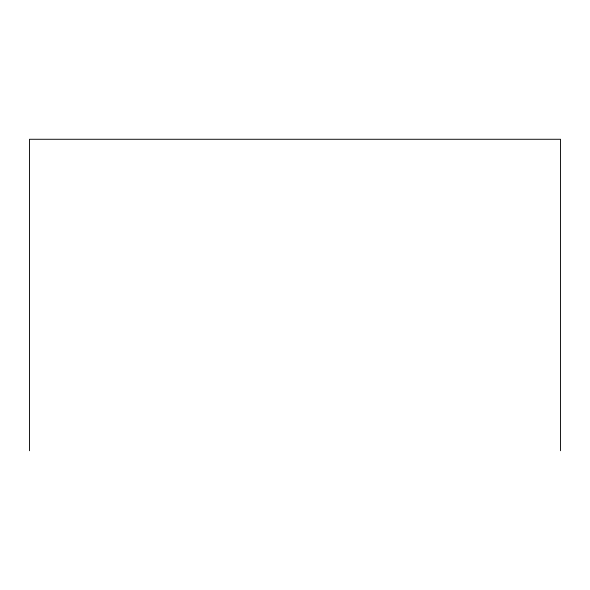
<?xml version="1.0" encoding="UTF-8"?>
<svg xmlns="http://www.w3.org/2000/svg" width="590" height="590" viewBox="0 0 590 590"><rect width="100%" height="100%" fill="white"/><g stroke="black" fill="none" stroke-linecap="round" stroke-linejoin="round"><path stroke-width="0.89" d="M560.5 450.723L560.5 139.277L29.5 139.277L29.5 450.723"/></g></svg>
